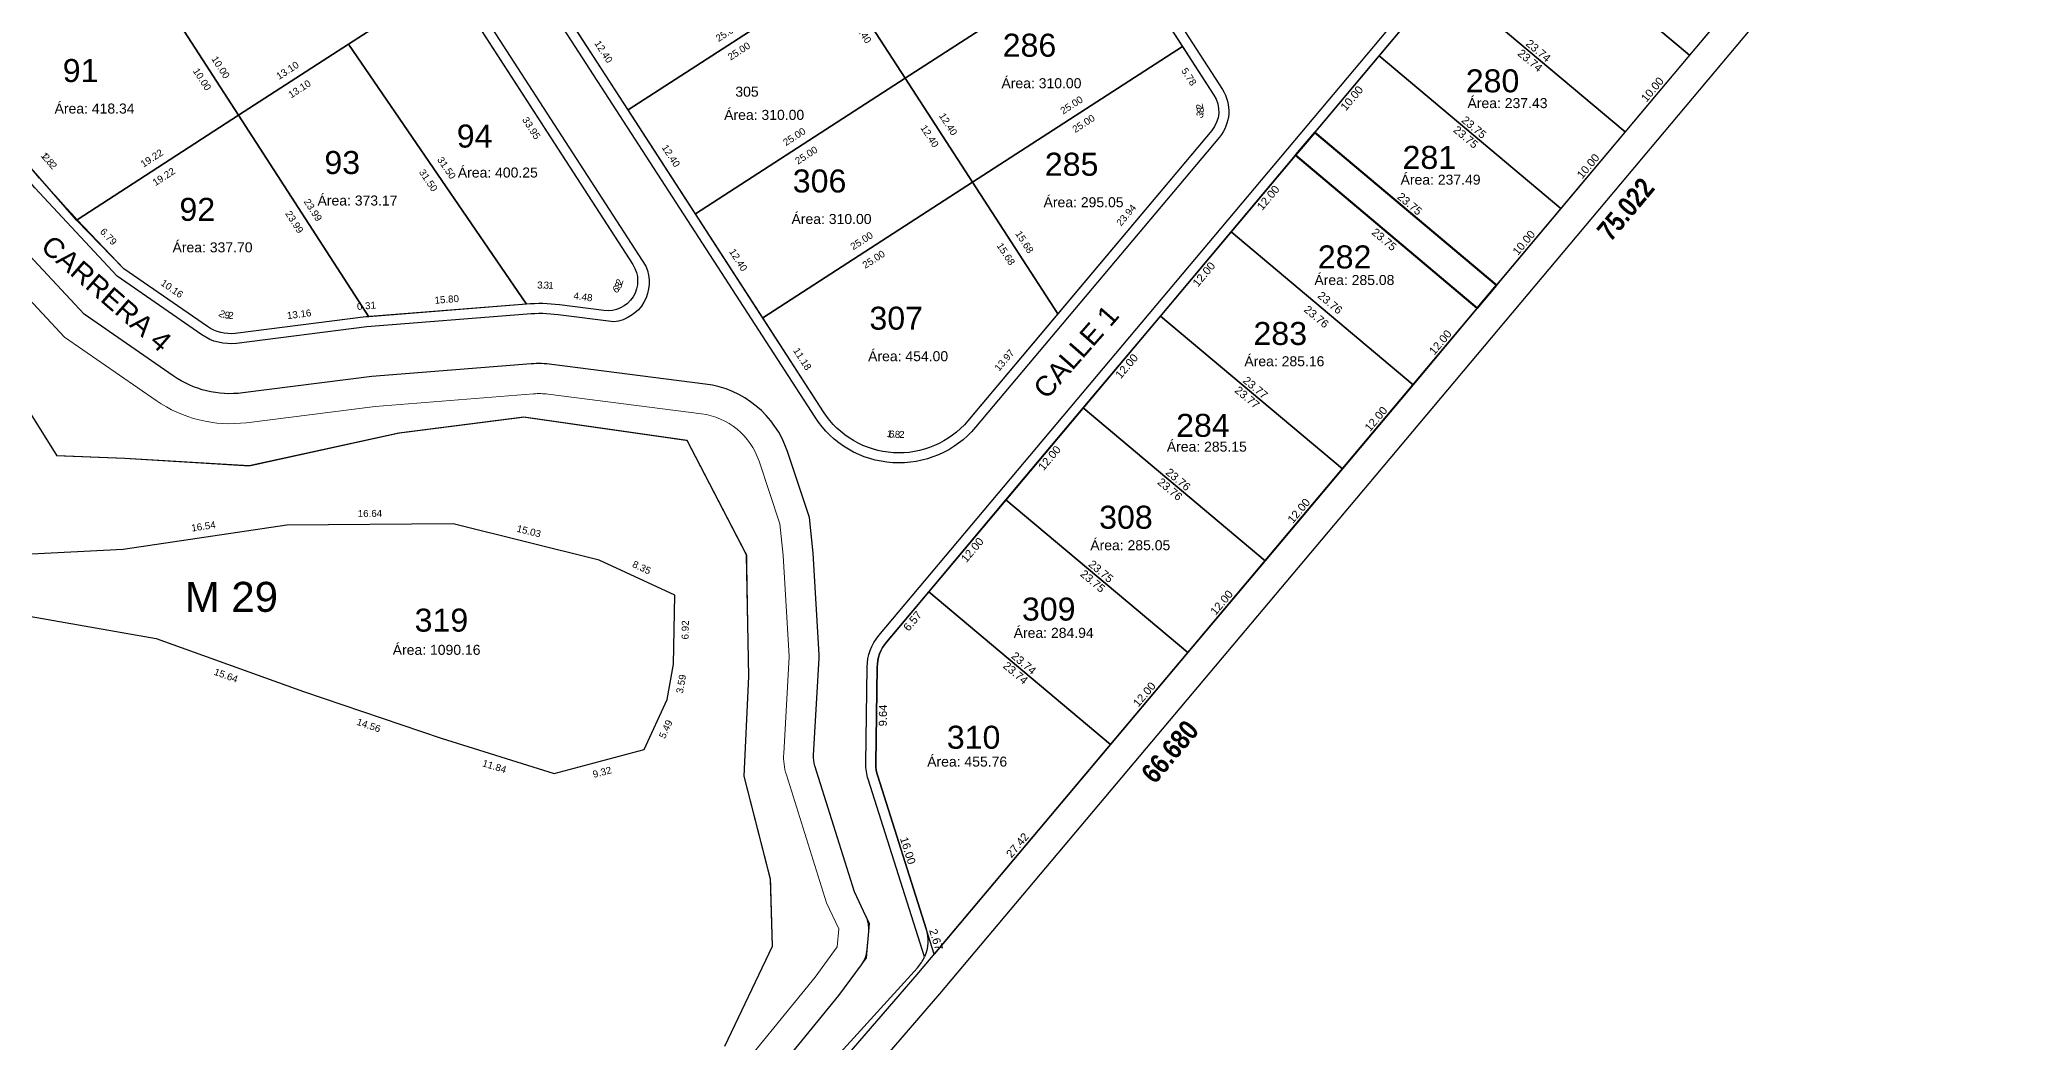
# Model space of a CAD drawing. Header units: metres. Extents: x 859577 to 860336, y 1645916 to 1646650.
# Drawn here: x 860038.9 to 860236.5, y 1646166.1 to 1646266.4 of the extents above; entities that cross this region are included whole.
import ezdxf
from ezdxf.enums import TextEntityAlignment as Align

# ---------------------------------------------------------------- set-up
doc = ezdxf.new("R2010")
doc.units = ezdxf.units.M
for name, color, linetype in [('_LINDERO', 6, 'Continuous'), ('_SENDERO', 5, 'Continuous'), ('A-CALZADA', 252, 'Continuous'), ('A-MZ_6', 2, 'Continuous'), ('A-NUMERO LOTE', 251, 'Continuous'), ('A-SENDEROS', 97, 'Continuous'), ('A-ZONA VERDE', 103, 'Continuous'), ('C-PROP', 7, 'Continuous'), ('C-PROP-LINE', 230, 'Continuous'), ('C-PROP-LINE-TEXT', 7, 'Continuous'), ('CVL_CUADCON_TIT', 7, 'Continuous'), ('GUEVARA_TEXTOS', 4, 'Continuous')]:
    doc.layers.add(name, color=color, linetype=linetype)
doc.layers.add('A-VIA', color=30, linetype='Continuous', lineweight=30)
doc.styles.add('ARIAL', font='arial.ttf')
doc.styles.add('Narrow-Negrita', font='ARIALNB.TTF')
doc.styles.get("Standard").update_dxf_attribs({"font": 'arial.ttf'})

msp = doc.modelspace()

# ---------------------------------------------------------------- linework, layer by layer
at = {"layer": '_LINDERO', "color": 7, "flags": 128}
for points in [[(860094.80219, 1646136.08319), (860126.61658, 1646172.93886), (860169.52798, 1646223.94869), (860217.74468, 1646281.42215), (860242.90712, 1646311.40794), (860295.39524, 1646375.129), (860332.78395, 1646417.55301), (860327.04729, 1646469.25026), (860320.18897, 1646554.53609), (860314.08463, 1646636.30078), (860266.57431, 1646635.61912), (860222.74438, 1646633.34393), (860199.99292, 1646646.50752), (860183.54385, 1646643.64356), (860171.64852, 1646643.15805), (860161.64765, 1646639.05158), (860146.53465, 1646622.32014), (860115.93388, 1646618.82162)], [(860097.081, 1646134.132), (860128.9, 1646170.993), (860171.825, 1646222.019), (860220.043, 1646279.494), (860245.214, 1646309.49), (860297.679, 1646373.183), (860335.912, 1646416.565), (860330.034, 1646469.536)]]:
    msp.add_lwpolyline(points, dxfattribs=at)
at = {"layer": 'A-CALZADA'}
for points in [[(860108.53831, 1646153.65028), (860126.65515, 1646173.60405, 0.080523021), (860127.35289, 1646174.67724), (860121.71999, 1646192.44855, -0.080364937), (860121.48677, 1646194.02841), (860121.62004, 1646203.66921, -0.172900472), (860122.79101, 1646206.81604), (860209.86693, 1646310.47919), (860240.89764, 1646347.421), (860250.45565, 1646358.56658), (860265.69141, 1646376.33298), (860300.36588, 1646419.77213, 0.109567421), (860302.56734, 1646423.99672), (860307.42428, 1646442.09948, -0.190147504)], [(860033.80874, 1646337.92254, -0.324191391), (860039.34561, 1646336.74024), (860099.48969, 1646243.76285, -0.504406245), (860096.29463, 1646238.18697), (860090.72301, 1646238.89985, 0.051796436), (860087.62442, 1646238.97347), (860071.58855, 1646237.69198), (860058.55647, 1646236.0489, -0.184786403), (860055.08522, 1646236.8985), (860046.62576, 1646242.75429), (860038.37451, 1646251.60084), (860033.42751, 1646257.4215, 0.161297352), (860025.369, 1646262.32369, -0.194900078), (860023.5243, 1646263.61753), (859994.88628, 1646307.88934, -0.413702713), (859996.06644, 1646313.41667), (860033.80874, 1646337.92254)], [(860033.80874, 1646337.92254, -0.324191391), (860039.34561, 1646336.74024), (860099.48969, 1646243.76285, -0.504406245), (860096.29463, 1646238.18697), (860090.72301, 1646238.89985, 0.051796436), (860087.62442, 1646238.97347), (860071.58855, 1646237.69198), (860058.55647, 1646236.0489, -0.184786403), (860055.08522, 1646236.8985), (860046.62576, 1646242.75429), (860038.37451, 1646251.60084), (860033.42751, 1646257.4215, 0.161297352), (860025.369, 1646262.32369, -0.194900078), (860023.5243, 1646263.61753), (859994.88628, 1646307.88934, -0.413702713), (859996.06644, 1646313.41667), (860033.80874, 1646337.92254)], [(860106.79559, 1646156.10833), (860118.80348, 1646170.82727), (860121.05725, 1646173.90369, 0.137593108), (860121.62627, 1646175.42094), (860121.78016, 1646177.21995, 0.132690142), (860121.50233, 1646178.75982), (860120.35859, 1646181.17455), (860116.40345, 1646193.79049, -0.090291281), (860116.27084, 1646194.85701), (860116.81775, 1646204.54555, 0.02906872), (860116.81714, 1646204.89408), (860116.20753, 1646215.06705), (860115.85215, 1646218.6323), (860113.65607, 1646225.21976, 0.288029184), (860105.43848, 1646231.97628), (860090.08845, 1646233.94028, 0.051796436), (860088.02272, 1646233.98936), (860072.10069, 1646232.71696), (860059.18191, 1646231.08818, -0.184786403), (860052.23943, 1646232.78736), (860043.33689, 1646238.94986), (860034.63938, 1646248.27487)], [(860106.79559, 1646156.10833), (860118.80348, 1646170.82727), (860121.05725, 1646173.90369, 0.137593108), (860121.62627, 1646175.42094), (860121.78016, 1646177.21995, 0.132690142), (860121.50233, 1646178.75982), (860120.35859, 1646181.17455), (860116.40345, 1646193.79049, -0.090291281), (860116.27084, 1646194.85701), (860116.81775, 1646204.54555, 0.02906872), (860116.81714, 1646204.89408), (860116.20753, 1646215.06705), (860115.85215, 1646218.6323), (860113.65607, 1646225.21976, 0.288029184), (860105.43848, 1646231.97628), (860090.08845, 1646233.94028, 0.051796436), (860088.02272, 1646233.98936), (860072.10069, 1646232.71696), (860059.18191, 1646231.08818, -0.184786403), (860052.23943, 1646232.78736), (860043.33689, 1646238.94986), (860034.63938, 1646248.27487)], [(860106.79559, 1646156.10833), (860118.80348, 1646170.82727), (860121.05725, 1646173.90369, 0.137593108), (860121.62627, 1646175.42094), (860121.78016, 1646177.21995, 0.132690142), (860121.50233, 1646178.75982), (860120.35859, 1646181.17455), (860116.40345, 1646193.79049, -0.090291281), (860116.27084, 1646194.85701), (860116.81775, 1646204.54555, 0.02906872), (860116.81714, 1646204.89408), (860116.20753, 1646215.06705), (860115.85215, 1646218.6323), (860113.65607, 1646225.21976, 0.288029184), (860105.43848, 1646231.97628), (860090.08845, 1646233.94028, 0.051796436), (860088.02272, 1646233.98936), (860072.10069, 1646232.71696), (860059.18191, 1646231.08818, -0.184786403), (860052.23943, 1646232.78736), (860043.33689, 1646238.94986), (860034.63938, 1646248.27487)]]:
    msp.add_lwpolyline(points, format="xyb", dxfattribs=at)
msp.add_lwpolyline([(860098.18941, 1646352.55978), (860157.13909, 1646261.42884, -0.329399479), (860156.84335, 1646256.68354), (860132.46076, 1646227.65627, -0.504438682), (860116.40724, 1646228.65675), (860044.36933, 1646340.02092, -0.413702713), (860045.5495, 1646345.54825), (860061.60912, 1646355.97649, -0.16337326), (860064.0747, 1646356.61139), (860095.11801, 1646354.37691, -0.235401715)], format="xyb", close=True, dxfattribs=at)
msp.add_lwpolyline([(860098.18941, 1646352.55978), (860157.13909, 1646261.42884, -0.329399479), (860156.84335, 1646256.68354), (860132.46076, 1646227.65627, -0.504438682), (860116.40724, 1646228.65675), (860044.36933, 1646340.02092, -0.413702713), (860045.5495, 1646345.54825), (860061.60912, 1646355.97649, -0.16337326), (860064.0747, 1646356.61139), (860095.11801, 1646354.37691, -0.235401715)], format="xyb", close=True, dxfattribs=at)
at = {"layer": 'A-MZ_6'}
msp.add_lwpolyline([(860329.29996, 1646458.32267), (860325.29905, 1646453.28128, -0.085937771), (860324.28059, 1646452.37257), (860309.26443, 1646443.01971, 0.190147504), (860308.39012, 1646441.84034), (860303.53318, 1646423.73758, -0.109298226), (860301.1398, 1646419.13872), (860266.46197, 1646375.69537), (860251.21475, 1646357.9156), (860241.66007, 1646346.7739), (860210.63264, 1646309.83601), (860123.55672, 1646206.17285, 0.172900472), (860122.61994, 1646203.65539), (860122.48667, 1646194.01459, 0.080364937), (860122.67325, 1646192.7507), (860127.50673, 1646177.50148, -0.182675814), (860127.35289, 1646174.67724)], format="xyb", dxfattribs=at)
for points in [[(860097.34976, 1646352.01664), (860156.29945, 1646260.8857, -0.329399479), (860156.07764, 1646257.32673), (860131.69505, 1646228.29945, -0.504438682), (860117.24688, 1646229.19989), (860045.20897, 1646340.56406, -0.413702713), (860046.0941, 1646344.70956), (860062.15372, 1646355.13779, -0.16337326), (860064.00291, 1646355.61397), (860095.04622, 1646353.37949, -0.235401715)], [(860097.34976, 1646352.01664), (860156.29945, 1646260.8857, -0.329399479), (860156.07764, 1646257.32673), (860131.69505, 1646228.29945, -0.504438682), (860117.24688, 1646229.19989), (860045.20897, 1646340.56406, -0.413702713), (860046.0941, 1646344.70956), (860062.15372, 1646355.13779, -0.16337326), (860064.00291, 1646355.61397), (860095.04622, 1646353.37949, -0.235401715)], [(860095.29184, 1646239.32343), (860090.84993, 1646239.89176, 0.051796436), (860087.54476, 1646239.97029), (860071.48613, 1646238.68698), (860058.43138, 1646237.04105, -0.184786403), (860055.65438, 1646237.72072), (860047.28353, 1646243.51518), (860042.55341, 1646248.36049), (860034.12484, 1646258.01266, 0.16463825), (860025.92913, 1646263.21693, -0.189309228), (860024.14731, 1646264.49555), (859995.72592, 1646308.43248, -0.413702713), (859996.61105, 1646312.57798), (860033.5122, 1646336.53956, -0.414724597), (860039.04918, 1646335.35734), (860098.19151, 1646243.92858, -0.638228801)], [(860095.29184, 1646239.32343), (860090.84993, 1646239.89176, 0.051796436), (860087.54476, 1646239.97029), (860071.48613, 1646238.68698), (860058.43138, 1646237.04105, -0.184786403), (860055.65438, 1646237.72072), (860047.28353, 1646243.51518), (860042.55341, 1646248.36049), (860034.12484, 1646258.01266, 0.16463825), (860025.92913, 1646263.21693, -0.189309228), (860024.14731, 1646264.49555), (859995.72592, 1646308.43248, -0.413702713), (859996.61105, 1646312.57798), (860033.5122, 1646336.53956, -0.414724597), (860039.04918, 1646335.35734), (860098.19151, 1646243.92858, -0.638228801)]]:
    msp.add_lwpolyline(points, format="xyb", close=True, dxfattribs=at)
at = {"layer": 'A-SENDEROS', "lineweight": 9, "flags": 128}
for points in [[(860327.04729, 1646469.25026), (860332.78395, 1646417.55301), (860295.39524, 1646375.129), (860242.90712, 1646311.40794), (860217.74468, 1646281.42215), (860169.52798, 1646223.94869), (860126.61658, 1646172.93886), (860094.80219, 1646136.08319)], [(860097.081, 1646134.132), (860128.9, 1646170.993), (860171.825, 1646222.019), (860220.043, 1646279.494), (860245.214, 1646309.49), (860297.679, 1646373.183), (860335.912, 1646416.565), (860330.034, 1646469.536)]]:
    msp.add_lwpolyline(points, dxfattribs=at)
msp.add_lwpolyline([(860164.4468, 1646254.85215), (860166.37636, 1646257.14928), (860184.5633, 1646241.87245), (860182.63458, 1646239.57443)], close=True, dxfattribs=at)
for points in [[(860106.79559, 1646156.10833), (860118.80348, 1646170.82727), (860121.55456, 1646174.58251), (860121.84923, 1646178.02742), (860120.35859, 1646181.17455), (860116.40345, 1646193.79049, -0.090291281), (860116.27084, 1646194.85701), (860116.82758, 1646204.71984), (860116.20753, 1646215.06705), (860115.85215, 1646218.6323), (860113.65607, 1646225.21976, 0.288029184), (860105.43848, 1646231.97628), (860090.08845, 1646233.94028, 0.051796436), (860088.02272, 1646233.98936), (860072.10069, 1646232.71696), (860059.18191, 1646231.08818, -0.184786403), (860052.23943, 1646232.78736), (860043.33689, 1646238.94986), (860034.63938, 1646248.27487)], [(860104.44519, 1646157.97308), (860116.42956, 1646172.66319), (860118.63719, 1646175.67662), (860118.79108, 1646177.47564), (860117.55824, 1646180.07849), (860113.54083, 1646192.89305, -0.090291281), (860113.2756, 1646195.02609), (860113.82251, 1646204.71463), (860113.21645, 1646214.82845), (860112.90017, 1646218.00135), (860110.81005, 1646224.27097, 0.288029184), (860105.05774, 1646229.00054), (860089.70771, 1646230.96453, 0.051796436), (860088.2617, 1646230.99889), (860072.40798, 1646229.73195), (860059.55718, 1646228.11174, -0.184786403), (860050.53195, 1646230.32068), (860041.36357, 1646236.6672), (860032.3983, 1646246.27928)]]:
    msp.add_lwpolyline(points, format="xyb", dxfattribs=at)
at = {"layer": 'A-VIA'}
msp.add_lwpolyline([(860098.18941, 1646352.55978), (860157.13909, 1646261.42884, -0.329399479), (860156.84335, 1646256.68354), (860132.46076, 1646227.65627, -0.504438682), (860116.40724, 1646228.65675), (860044.36933, 1646340.02092, -0.413702713), (860045.5495, 1646345.54825), (860061.60912, 1646355.97649, -0.16337326), (860064.0747, 1646356.61139), (860095.11801, 1646354.37691, -0.235401715)], format="xyb", close=True, dxfattribs=at)
msp.add_lwpolyline([(860098.18941, 1646352.55978), (860157.13909, 1646261.42884, -0.329399479), (860156.84335, 1646256.68354), (860132.46076, 1646227.65627, -0.504438682), (860116.40724, 1646228.65675), (860044.36933, 1646340.02092, -0.413702713), (860045.5495, 1646345.54825), (860061.60912, 1646355.97649, -0.16337326), (860064.0747, 1646356.61139), (860095.11801, 1646354.37691, -0.235401715)], format="xyb", close=True, dxfattribs=at)
for points in [[(860033.80874, 1646337.92254, -0.324191391), (860039.34561, 1646336.74024), (860099.48969, 1646243.76285, -0.504406245), (860096.29463, 1646238.18697), (860090.72301, 1646238.89985, 0.051796436), (860087.62442, 1646238.97347), (860071.58855, 1646237.69198), (860058.55647, 1646236.0489, -0.184786403), (860055.08522, 1646236.8985), (860046.62576, 1646242.75429), (860038.37451, 1646251.60084), (860033.42751, 1646257.4215, 0.161297352), (860025.369, 1646262.32369, -0.194900078), (860023.5243, 1646263.61753), (859994.88628, 1646307.88934, -0.413702713), (859996.06644, 1646313.41667), (860033.80874, 1646337.92254)], [(860033.80874, 1646337.92254, -0.324191391), (860039.34561, 1646336.74024), (860099.48969, 1646243.76285, -0.504406245), (860096.29463, 1646238.18697), (860090.72301, 1646238.89985, 0.051796436), (860087.62442, 1646238.97347), (860071.58855, 1646237.69198), (860058.55647, 1646236.0489, -0.184786403), (860055.08522, 1646236.8985), (860046.62576, 1646242.75429), (860038.37451, 1646251.60084), (860033.42751, 1646257.4215, 0.161297352), (860025.369, 1646262.32369, -0.194900078), (860023.5243, 1646263.61753), (859994.88628, 1646307.88934, -0.413702713), (859996.06644, 1646313.41667), (860033.80874, 1646337.92254)], [(860106.79559, 1646156.10833), (860118.80348, 1646170.82727), (860121.05725, 1646173.90369, 0.137593108), (860121.62627, 1646175.42094), (860121.78016, 1646177.21995, 0.132690142), (860121.50233, 1646178.75982), (860120.35859, 1646181.17455), (860116.40345, 1646193.79049, -0.090291281), (860116.27084, 1646194.85701), (860116.81775, 1646204.54555, 0.02906872), (860116.81714, 1646204.89408), (860116.20753, 1646215.06705), (860115.85215, 1646218.6323), (860113.65607, 1646225.21976, 0.288029184), (860105.43848, 1646231.97628), (860090.08845, 1646233.94028, 0.051796436), (860088.02272, 1646233.98936), (860072.10069, 1646232.71696), (860059.18191, 1646231.08818, -0.184786403), (860052.23943, 1646232.78736), (860043.33689, 1646238.94986), (860034.63938, 1646248.27487)], [(860106.79559, 1646156.10833), (860118.80348, 1646170.82727), (860121.05725, 1646173.90369, 0.137593108), (860121.62627, 1646175.42094), (860121.78016, 1646177.21995, 0.132690142), (860121.50233, 1646178.75982), (860120.35859, 1646181.17455), (860116.40345, 1646193.79049, -0.090291281), (860116.27084, 1646194.85701), (860116.81775, 1646204.54555, 0.02906872), (860116.81714, 1646204.89408), (860116.20753, 1646215.06705), (860115.85215, 1646218.6323), (860113.65607, 1646225.21976, 0.288029184), (860105.43848, 1646231.97628), (860090.08845, 1646233.94028, 0.051796436), (860088.02272, 1646233.98936), (860072.10069, 1646232.71696), (860059.18191, 1646231.08818, -0.184786403), (860052.23943, 1646232.78736), (860043.33689, 1646238.94986), (860034.63938, 1646248.27487)]]:
    msp.add_lwpolyline(points, format="xyb", dxfattribs=at)
msp.add_lwpolyline([(860102.39755, 1646210.86823), (860094.82213, 1646214.37742), (860080.22943, 1646217.99308), (860063.59346, 1646217.86163), (860047.23449, 1646215.42876), (860021.65744, 1646214.14147), (860021.27614, 1646213.09385), (860022.82454, 1646211.39773), (860050.52308, 1646206.51407), (860065.24134, 1646201.23414), (860079.02222, 1646196.54998), (860090.32873, 1646193.02852), (860099.33841, 1646195.41915), (860101.61304, 1646200.41937), (860102.25741, 1646203.95155)], close=True, dxfattribs=at)
at = {"layer": 'A-ZONA VERDE', "color": 5, "const_width": 0.1}
msp.add_lwpolyline([(860107.38841, 1646165.76605), (860112.1557, 1646175.75605), (860111.96254, 1646182.44848), (860109.32241, 1646192.75913), (860109.77531, 1646202.73762), (860109.57248, 1646214.89552), (860103.639, 1646226.326), (860087.302, 1646228.668), (860074.803, 1646227.071), (860059.834, 1646223.782), (860047.376, 1646224.547), (860040.61, 1646224.809), (860032.11, 1646238.356)], dxfattribs=at)
at = {"layer": 'A-ZONA VERDE'}
msp.add_lwpolyline([(860107.38841, 1646165.76605), (860112.1557, 1646175.75605), (860111.96254, 1646182.44848), (860109.32241, 1646192.75913), (860109.77531, 1646202.73762), (860109.57248, 1646214.89552), (860103.639, 1646226.326), (860087.302, 1646228.668), (860074.803, 1646227.071), (860059.834, 1646223.782), (860047.376, 1646224.547), (860040.61, 1646224.809), (860032.11, 1646238.356)], dxfattribs=at)
at = {"layer": 'C-PROP-LINE', "color": 2, "lineweight": 30}
for points in [[(860185.67198, 1646280.12055), (860192.10385, 1646287.77764), (860210.27192, 1646272.51666), (860203.84476, 1646264.85561)], [(860139.68862, 1646286.56456), (860146.42353, 1646276.15298), (860125.43245, 1646262.57453), (860118.69754, 1646272.9861)], [(860139.68862, 1646286.56456), (860146.42353, 1646276.15298), (860125.43245, 1646262.57453), (860118.69754, 1646272.9861)], [(860090.97154, 1646269.81922), (860111.96262, 1646283.39768), (860118.69754, 1646272.9861), (860097.70645, 1646259.40765)], [(860090.97154, 1646269.81922), (860111.96262, 1646283.39768), (860118.69754, 1646272.9861), (860097.70645, 1646259.40765)], [(860058.75942, 1646258.85827), (860053.32804, 1646267.2547), (860074.31912, 1646280.83316), (860079.7505, 1646272.43673), (860069.75875, 1646265.97338)], [(860058.75942, 1646258.85827), (860053.32804, 1646267.2547), (860074.31912, 1646280.83316), (860079.7505, 1646272.43673), (860069.75875, 1646265.97338)], [(860179.24011, 1646272.46346), (860185.67198, 1646280.12055), (860203.84477, 1646264.85561), (860197.41761, 1646257.19455)], [(860146.42353, 1646276.15298), (860153.15845, 1646265.74141), (860132.16736, 1646252.16295), (860125.43245, 1646262.57453)], [(860146.42353, 1646276.15298), (860153.15845, 1646265.74141), (860132.16736, 1646252.16295), (860125.43245, 1646262.57453)], [(860097.70645, 1646259.40765), (860118.69754, 1646272.9861), (860125.43245, 1646262.57453), (860104.44137, 1646248.99607)], [(860097.70645, 1646259.40765), (860118.69754, 1646272.9861), (860125.43245, 1646262.57453), (860104.44137, 1646248.99607)], [(860172.80824, 1646264.80637), (860179.24011, 1646272.46346), (860197.41761, 1646257.19455), (860190.99046, 1646249.5335)], [(860087.54476, 1646239.97029), (860071.79178, 1646238.7114), (860058.75942, 1646258.85827), (860069.75875, 1646265.97338)], [(860087.54476, 1646239.97029), (860071.79178, 1646238.7114), (860058.75942, 1646258.85827), (860069.75875, 1646265.97338)], [(860166.37636, 1646257.14928), (860172.80824, 1646264.80637), (860190.99046, 1646249.5335), (860184.5633, 1646241.87245)], [(860104.44137, 1646248.99607), (860125.43245, 1646262.57453), (860132.16736, 1646252.16295), (860111.17628, 1646238.58449)], [(860104.44137, 1646248.99607), (860125.43245, 1646262.57453), (860132.16736, 1646252.16295), (860111.17628, 1646238.58449)], [(860164.4468, 1646254.85215), (860182.63458, 1646239.57443), (860176.20838, 1646231.91258), (860158.01493, 1646247.19507)], [(860158.01493, 1646247.19507), (860176.20838, 1646231.91258), (860169.13837, 1646223.48555), (860150.93978, 1646238.77234)], [(860150.93978, 1646238.77234), (860169.13837, 1646223.48555), (860161.4134, 1646214.30269), (860143.22162, 1646229.58375), (860143.22148, 1646229.58388)], [(860161.4134, 1646214.30269), (860153.68843, 1646205.11983), (860135.50338, 1646220.39525), (860143.22162, 1646229.58375)], [(860135.50338, 1646220.39525), (860153.68843, 1646205.11983), (860145.96346, 1646195.93696), (860127.78513, 1646211.20674)], [(860102.39755, 1646210.86823), (860094.82213, 1646214.37742), (860080.22943, 1646217.99308), (860063.59346, 1646217.86163), (860047.23449, 1646215.42876), (860021.65744, 1646214.14147), (860021.27614, 1646213.09385), (860022.82454, 1646211.39773), (860050.52308, 1646206.51407), (860065.24134, 1646201.23414), (860079.02222, 1646196.54998), (860090.32873, 1646193.02852), (860099.33841, 1646195.41915), (860101.61304, 1646200.41937), (860102.25741, 1646203.95155)]]:
    msp.add_lwpolyline(points, close=True, dxfattribs=at)
for points in [[(860042.61806, 1646248.41694, -0.013395003), (860034.18948, 1646258.06911, 0.124994857), (860027.76818, 1646262.63067), (860047.89666, 1646275.65113), (860053.32804, 1646267.2547), (860058.75942, 1646258.85827)], [(860042.61806, 1646248.41694, -0.013395003), (860034.18948, 1646258.06911, 0.124994857), (860027.76818, 1646262.63067), (860047.89666, 1646275.65113), (860053.32804, 1646267.2547), (860058.75942, 1646258.85827)], [(860087.54476, 1646239.97029), (860069.75875, 1646265.97338), (860079.7505, 1646272.43673), (860098.19151, 1646243.92858, -0.638228801), (860095.29184, 1646239.32343), (860090.84993, 1646239.89176, 0.051796436)], [(860087.54476, 1646239.97029), (860069.75875, 1646265.97338), (860079.7505, 1646272.43673), (860098.19151, 1646243.92858, -0.638228801), (860095.29184, 1646239.32343), (860090.84993, 1646239.89176, 0.051796436)], [(860156.07764, 1646257.32673), (860140.68264, 1646238.9991), (860132.16736, 1646252.16295), (860153.15845, 1646265.74141), (860156.29945, 1646260.8857, -0.329399479)], [(860156.07764, 1646257.32673), (860140.68264, 1646238.9991), (860132.16736, 1646252.16295), (860153.15845, 1646265.74141), (860156.29945, 1646260.8857, -0.329399479)], [(860055.65438, 1646237.72072), (860047.29961, 1646243.49794), (860042.61806, 1646248.41694), (860058.75942, 1646258.85827), (860071.79178, 1646238.7114), (860071.48613, 1646238.68698), (860058.43138, 1646237.04105, -0.184786403)], [(860055.65438, 1646237.72072), (860047.29961, 1646243.49794), (860042.61806, 1646248.41694), (860058.75942, 1646258.85827), (860071.79178, 1646238.7114), (860071.48613, 1646238.68698), (860058.43138, 1646237.04105, -0.184786403)], [(860131.69505, 1646228.29945, -0.504438682), (860117.24688, 1646229.19989), (860111.17628, 1646238.58449), (860132.16736, 1646252.16295), (860140.68264, 1646238.9991)], [(860131.69505, 1646228.29945, -0.504438682), (860117.24688, 1646229.19989), (860111.17628, 1646238.58449), (860132.16736, 1646252.16295), (860140.68264, 1646238.9991)], [(860127.78513, 1646211.20674), (860145.96346, 1646195.93696), (860128.31354, 1646174.95607), (860127.50673, 1646177.50148), (860122.67325, 1646192.7507, -0.080364937), (860122.48667, 1646194.01459), (860122.61994, 1646203.65539, -0.172900472), (860123.55672, 1646206.17285)]]:
    msp.add_lwpolyline(points, format="xyb", close=True, dxfattribs=at)
at = {"layer": 'CVL_CUADCON_TIT', "color": 7, "lineweight": 20, "ltscale": 0.5, "true_color": 0xffffff, "flags": 128}
for points in [[(860327.04729, 1646469.25026), (860332.78395, 1646417.55301), (860295.39524, 1646375.129), (860242.90712, 1646311.40794), (860217.74468, 1646281.42215), (860169.52798, 1646223.94869), (860126.61658, 1646172.93886), (860094.80219, 1646136.08319)], [(860097.081, 1646134.132), (860128.9, 1646170.993), (860171.825, 1646222.019), (860220.043, 1646279.494), (860245.214, 1646309.49), (860297.679, 1646373.183), (860335.912, 1646416.565), (860330.034, 1646469.536)]]:
    msp.add_lwpolyline(points, dxfattribs=at)
at = {"layer": 'CVL_CUADCON_TIT', "color": 78, "lineweight": 50, "flags": 128}
msp.add_lwpolyline([(860164.4468, 1646254.85215), (860166.37636, 1646257.14928), (860184.5633, 1646241.87245), (860182.63458, 1646239.57443)], close=True, dxfattribs=at)
at = {"layer": 'CVL_CUADCON_TIT', "color": 7, "lineweight": 13, "true_color": 0xffffff, "flags": 128}
for points in [[(860106.79559, 1646156.10833), (860118.80348, 1646170.82727), (860121.55456, 1646174.58251), (860121.84923, 1646178.02742), (860120.35859, 1646181.17455), (860116.40345, 1646193.79049, -0.090291281), (860116.27084, 1646194.85701), (860116.82758, 1646204.71984), (860116.20753, 1646215.06705), (860115.85215, 1646218.6323), (860113.65607, 1646225.21976, 0.288029184), (860105.43848, 1646231.97628), (860090.08845, 1646233.94028, 0.051796436), (860088.02272, 1646233.98936), (860072.10069, 1646232.71696), (860059.18191, 1646231.08818, -0.184786403), (860052.23943, 1646232.78736), (860043.33689, 1646238.94986), (860034.63938, 1646248.27487)], [(860032.3983, 1646246.27928), (860041.36357, 1646236.6672), (860050.53195, 1646230.32068, 0.184786403), (860059.55718, 1646228.11174), (860072.40798, 1646229.73195), (860088.2617, 1646230.99889, -0.051796436), (860089.70771, 1646230.96453), (860105.05774, 1646229.00054, -0.288029184), (860110.81005, 1646224.27097), (860112.90017, 1646218.00135), (860113.21645, 1646214.82845), (860113.82251, 1646204.71463), (860113.2756, 1646195.02609, 0.090291281), (860113.54083, 1646192.89305), (860117.55824, 1646180.07849), (860118.79108, 1646177.47564), (860118.63719, 1646175.67662), (860116.42956, 1646172.66319), (860104.44519, 1646157.97308)]]:
    msp.add_lwpolyline(points, format="xyb", dxfattribs=at)

# ---------------------------------------------------------------- texts
at = {"color": 252, "true_color": 0x939598, "style": 'ARIAL'}
for s, p in [('Área: 237.43', (860181.65569, 1646259.57597)), ('Área: 237.49', (860174.96123, 1646251.91821)), ('Área: 285.08', (860166.34526, 1646241.88186)), ('Área: 285.16', (860159.3438, 1646233.75672)), ('Área: 285.15', (860151.58656, 1646225.2151)), ('Área: 285.05', (860143.93288, 1646215.35691)), ('Área: 284.94', (860136.27528, 1646206.59468)), ('Área: 455.76', (860127.62493, 1646193.71498))]:
    msp.add_text(s, height=1, dxfattribs=at).set_placement(p)
at = {"layer": '_SENDERO', "color": 7, "style": 'Narrow-Negrita'}
for s, rotation, p in [('75.022', 50.0054124, (860197.46621, 1646249.47107)), ('75.022', 50.0054124, (860197.46621, 1646249.47107)), ('66.680', 49.928185, (860151.89298, 1646195.21851)), ('66.680', 49.928185, (860151.89298, 1646195.21851))]:
    msp.add_text(s, height=2, rotation=rotation, dxfattribs=at).set_placement(p, align=Align.MIDDLE)
at = {"layer": 'A-MZ_6', "color": 6, "insert": (860053.39058, 1646212.19421), "char_height": 3, "attachment_point": 1, "style": 'ARIAL'}
msp.add_mtext_dynamic_manual_height_columns('M 29', width=20.3715264, gutter_width=1, heights=[-3.06344], dxfattribs=at)
at = {"layer": 'A-NUMERO LOTE', "color": 251, "true_color": 0x636466, "style": 'ARIAL'}
for s, p in [(' 286', (860134.28017, 1646264.71677)), (' 91', (860040.28709, 1646262.18433)), (' 280', (860180.58517, 1646261.15387)), (' 94', (860079.6905, 1646255.62845)), (' 281', (860174.26584, 1646253.49678)), (' 93', (860066.4532, 1646252.98505)), (' 285', (860138.49626, 1646252.81403)), (' 306', (860113.28909, 1646251.13831)), (' 92', (860051.95901, 1646248.29893)), (' 282', (860165.79427, 1646243.54251)), (' 307', (860120.95444, 1646237.41495)), (' 283', (860159.35949, 1646235.88546)), (' 284', (860151.6248, 1646226.69701)), (' 308', (860143.92348, 1646217.50838)), (' 309', (860136.20643, 1646208.3199)), (' 310', (860128.6938, 1646195.50336))]:
    msp.add_text(s, height=2.3, dxfattribs=at).set_placement(p)
at = {"layer": 'A-VIA', "char_height": 2, "attachment_point": 1, "style": 'ARIAL'}
for s, insert, rotation in [('CARRERA 4', (860040.16876, 1646247.03623), 319.0532062), ('CALLE 1', (860138.06933, 1646231.66922), 48.7365879)]:
    msp.add_mtext_dynamic_manual_height_columns(s, width=16.4729904, gutter_width=1, heights=[-2.06821], dxfattribs=dict(at, insert=insert, rotation=rotation))
at = {"layer": 'C-PROP', "color": 252, "true_color": 0x939598, "style": 'ARIAL'}
for s, height, p in [(' 305', 1, (860108.054, 1646260.7164)), ('Área: 310.00', 1, (860135.04985, 1646261.56568)), ('Área: 418.34', 1, (860040.36345, 1646259.03325)), ('Área: 310.00', 1, (860107.32385, 1646258.3988)), ('Área: 400.25', 1, (860080.6897, 1646252.63295)), ('Área: 373.17', 1, (860066.66013, 1646249.83397)), ('Área: 295.05', 1, (860139.26103, 1646249.66295)), ('Área: 310.00', 1, (860114.05877, 1646247.98722)), ('Área: 337.70', 1, (860052.16225, 1646245.14785)), ('Área: 454.00', 1, (860121.71839, 1646234.26387)), (' 319', 2.3, (860075.47688, 1646207.21315)), ('Área: 1090.16', 1, (860074.17988, 1646204.89555))]:
    msp.add_text(s, height=height, dxfattribs=at).set_placement(p)
at = {"layer": 'C-PROP-LINE-TEXT', "color": 252, "linetype": 'Continuous', "lineweight": 0, "true_color": 0x939598, "char_height": 0.7}
for s, insert, attachment_point, rotation in [('25.00', (860107.79464, 1646266.82661), 8, 32.8975317), ('12.40', (860121.43526, 1646267.37296), 2, 302.8975317), ('12.40', (860094.96873, 1646265.02079), 8, 302.897532), ('25.00', (860108.60935, 1646265.56714), 2, 32.8975317), ('10.00', (860056.67346, 1646263.46384), 8, 302.8975317), ('13.10', (860063.85173, 1646263.04556), 8, 32.8975317), ('10.00', (860055.414, 1646262.64913), 2, 302.8975317), ('13.10', (860064.66644, 1646261.78609), 2, 32.8975317), ('5.78', (860154.09921, 1646262.9062), 2, 302.8975317), ('25.00', (860142.25555, 1646259.58191), 8, 32.8975317), ('2', (860155.25359, 1646259.5392), 7, 100.8714466), ('33.95', (860088.34127, 1646257.7753), 2, 302.8975317), ('12.40', (860128.17017, 1646256.96138), 2, 302.897532), ('12.40', (860129.42964, 1646257.77609), 8, 302.897532), ('25.00', (860143.07026, 1646258.32245), 2, 32.8975317), ('3', (860155.06981, 1646258.48966), 7, 59.2637972), ('8', (860155.27047, 1646259.08296), 7, 83.3644029), ('.', (860155.24071, 1646258.91302), 7, 76.7708409), ('12.40', (860101.70364, 1646254.60921), 8, 302.897532), ('25.00', (860114.52956, 1646256.41503), 8, 32.8975317), ('1', (860038.92196, 1646254.80185), 7, 310.9276178), ('2', (860039.08193, 1646254.61755), 7, 310.9864426), ('.', (860039.38287, 1646254.27186), 7, 311.0969185), ('8', (860039.49639, 1646254.14181), 7, 311.1385263), ('2', (860039.79825, 1646253.79693), 7, 311.2490021), ('19.22', (860050.28139, 1646254.26734), 8, 32.8975317), ('31.50', (860079.2708, 1646253.39526), 8, 304.3719716), ('25.00', (860115.34426, 1646255.15556), 2, 32.8975317), ('19.22', (860051.09609, 1646253.00787), 2, 32.8975317), ('31.50', (860078.03271, 1646252.54841), 2, 304.3719716), ('23.99', (860065.90533, 1646249.19219), 8, 302.8975317), ('23.94', (860147.80586, 1646248.6453), 8, 49.9701075), ('23.99', (860064.64587, 1646248.37748), 2, 302.8975317), ('6.79', (860045.50211, 1646246.47449), 8, 313.5832076), ('25.00', (860121.26447, 1646246.00345), 8, 32.8975317), ('15.68', (860135.79527, 1646245.17367), 2, 302.897532), ('15.68', (860137.05473, 1646245.98838), 8, 302.897532), ('12.40', (860108.43856, 1646244.19763), 8, 302.897532), ('25.00', (860122.07918, 1646244.74399), 2, 32.8975317), ('10.16', (860051.90356, 1646241.22621), 8, 325.3366689), ('3', (860088.63088, 1646241.52012), 7, 0.6169692), ('3', (860089.26178, 1646241.51554), 7, 358.551203), ('1', (860089.71977, 1646241.49796), 7, 357.0505992), ('8', (860096.89038, 1646241.42341), 7, 54.2790035), ('2', (860097.09742, 1646241.83032), 7, 71.7860473), ('0.31', (860071.57921, 1646239.44681), 8, 4.5690354), ('15.80', (860079.60852, 1646240.08846), 8, 4.5690354), ('.', (860089.0892, 1646241.51906), 7, 359.1163654), ('4.48', (860093.16607, 1646240.35153), 8, 352.7087657), ('6', (860096.4471, 1646241.0146), 7, 31.0878547), ('.', (860096.78177, 1646241.28937), 7, 47.6854416), ('2', (860056.68927, 1646238.83983), 7, 330.2179276), ('.', (860057.10565, 1646238.64981), 7, 340.7221538), ('9', (860057.27043, 1646238.59849), 7, 344.678291), ('2', (860057.69735, 1646238.52058), 7, 354.6368431), ('13.16', (860064.86494, 1646238.60812), 8, 7.1858729), ('11.18', (860114.84131, 1646234.29955), 8, 302.8975306), ('13.97', (860135.61456, 1646234.13167), 8, 49.9701075), ('1', (860123.52175, 1646226.6985), 7, 350.1585676), ('6', (860123.76285, 1646226.66071), 7, 352.0229541), ('.', (860124.19467, 1646226.6129), 7, 355.3424715), ('8', (860124.36687, 1646226.60087), 7, 356.6611838), ('2', (860124.82495, 1646226.58817), 7, 0.1625926), ('16.54', (860055.30365, 1646217.38703), 8, 8.4589124), ('16.64', (860071.90552, 1646218.67733), 8, 0.4527198), ('15.03', (860087.70616, 1646216.91324), 8, 346.0839936), ('8.35', (860098.92509, 1646213.30336), 8, 335.1448049), ('6.92', (860103.07733, 1646207.3947), 2, 88.8392639), ('15.64', (860057.62896, 1646203.16815), 2, 340.2654268), ('3.59', (860102.67305, 1646202.05086), 2, 79.6613905), ('14.56', (860071.89042, 1646198.18196), 2, 341.2269536), ('5.49', (860101.15841, 1646197.6087), 2, 65.5389174), ('11.84', (860084.45245, 1646194.07318), 2, 342.7005806), ('9.32', (860095.02592, 1646193.49892), 2, 14.8604078)]:
    msp.add_mtext(s, dxfattribs=dict(at, insert=insert, attachment_point=attachment_point, rotation=rotation))
at = {"layer": 'GUEVARA_TEXTOS', "color": 251, "true_color": 0x636466}
for s, rotation, p in [('23.74', 319.9701075, (860188.7405, 1646265.31906)), ('23.74', 319.9701075, (860187.91722, 1646264.33895)), ('10.00', 49.9701075, (860170.08235, 1646260.56618)), ('10.00', 50.0054124, (860200.14088, 1646261.43642)), ('23.75', 319.9701075, (860181.48771, 1646256.67988)), ('23.75', 319.9701075, (860182.31099, 1646257.65999)), ('10.00', 50.0054124, (860193.71373, 1646253.77536)), ('12.00', 49.9700252, (860161.72092, 1646250.61197)), ('23.75', 319.9701075, (860175.88147, 1646250.00092)), ('23.75', 319.9697761, (860173.3269, 1646246.4399)), ('10.00', 50.0054124, (860187.28657, 1646246.11431)), ('12.00', 49.969527, (860155.289, 1646242.95491)), ('23.76', 319.9697761, (860167.91592, 1646240.11083)), ('23.76', 319.9697761, (860166.55222, 1646238.7144)), ('12.00', 50.0054124, (860178.93118, 1646236.15484)), ('12.00', 49.9697761, (860147.57068, 1646233.76647)), ('23.77', 319.9697761, (860160.45071, 1646231.61899)), ('23.77', 319.9697761, (860159.62743, 1646230.63889)), ('12.00', 50.0015173, (860172.50469, 1646228.49329)), ('12.00', 49.9701075, (860139.85256, 1646224.57786)), ('23.76', 319.969783, (860151.90587, 1646221.45317)), ('23.76', 319.969783, (860152.72915, 1646222.43327)), ('12.00', 49.928185, (860164.78613, 1646219.30612)), ('12.00', 49.9701075, (860132.13431, 1646215.38935)), ('23.75', 319.9697761, (860145.00755, 1646213.24759)), ('23.75', 319.9697761, (860144.18426, 1646212.26748)), ('12.00', 49.928185, (860157.06116, 1646210.12325)), ('6.57', 49.9701075, (860126.16098, 1646208.27816)), ('23.74', 319.9697761, (860137.28594, 1646204.0619)), ('23.74', 319.9697761, (860136.46265, 1646203.0818)), ('12.00', 49.928185, (860149.33619, 1646200.94039)), ('9.64', 89.2080454, (860123.19325, 1646198.82614)), ('16.00', 287.5868335, (860125.70008, 1646185.31947)), ('27.42', 49.928185, (860136.64875, 1646185.85852)), ('2.67', 287.5868335, (860128.52022, 1646176.42215))]:
    msp.add_text(s, height=0.8, rotation=rotation, dxfattribs=at).set_placement(p, align=Align.MIDDLE_CENTER)

doc.saveas('drawing.dxf')
